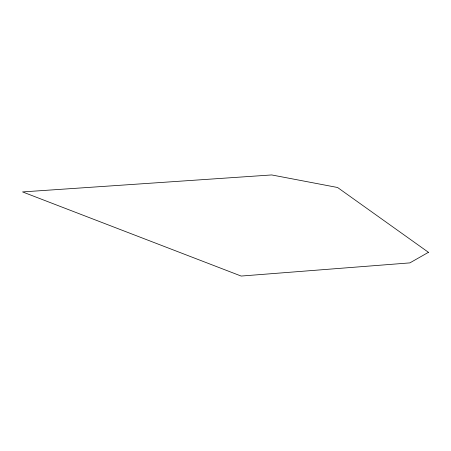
<?xml version="1.0" encoding="UTF-8"?>
<svg xmlns="http://www.w3.org/2000/svg" width="451" height="451" viewBox="0 0 451 451"><rect width="100%" height="100%" fill="white"/><g stroke="black" fill="none" stroke-linecap="round" stroke-linejoin="round"><path stroke-width="0.68" d="M428.45 252.318L409.869 262.888L241.161 276.057L22.55 191.923L271.694 174.943L337.573 187.498L428.45 252.318"/></g></svg>
